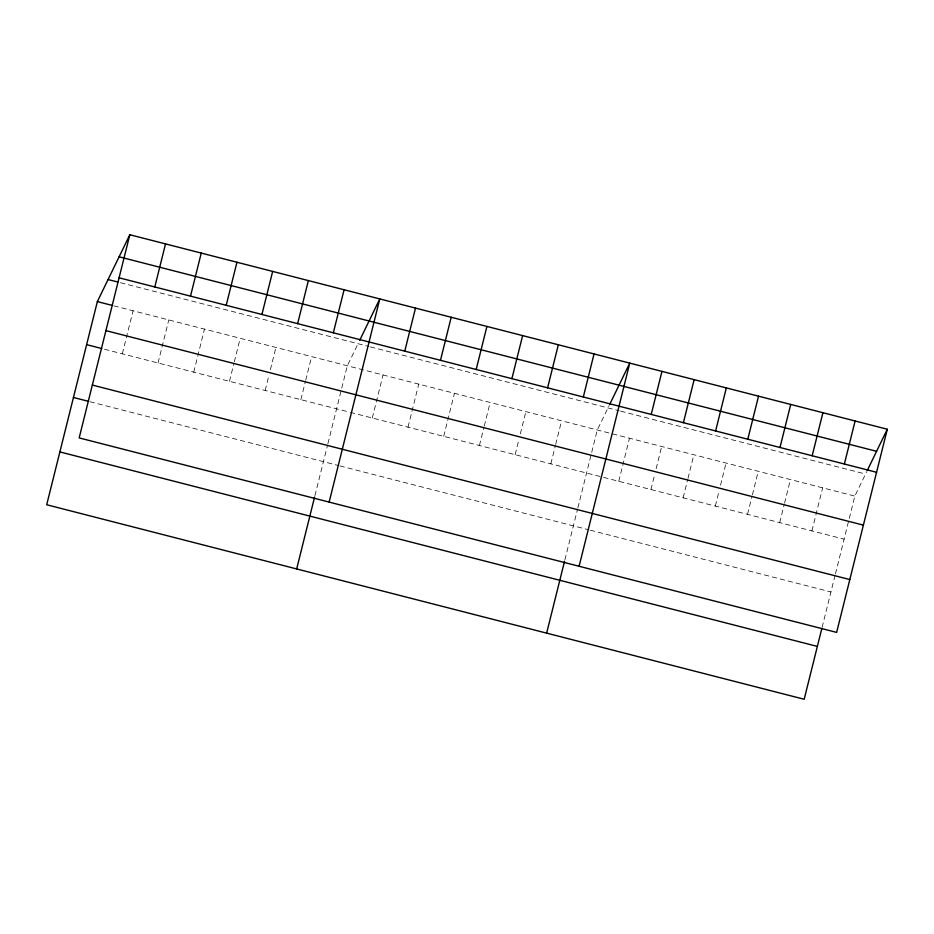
<?xml version="1.0" encoding="UTF-8"?>
<svg xmlns="http://www.w3.org/2000/svg" width="934" height="934" viewBox="0 0 934 934"><rect width="100%" height="100%" fill="white"/><g stroke="black" fill="none" stroke-linecap="round" stroke-linejoin="round"><path stroke-width="0.7" stroke-dasharray="4.67 3.5" d="M122.331 353.811L133.06 310.765M158.044 362.987L168.774 319.93M193.747 372.152L204.488 329.107M229.46 381.317L233.955 363.268M234.306 361.878L240.19 338.271M265.174 390.494L268.98 375.211M270.358 369.666L275.904 347.448M300.876 399.659L305.383 381.609M305.722 380.22L311.606 356.613M314.933 495.685L327.577 444.981M327.916 443.592L347.32 365.778L358.037 343.724M372.292 418L383.033 374.954M408.006 427.165L418.736 384.119M443.72 436.341L454.449 393.296M479.422 445.506L483.929 427.457M484.279 426.067L490.163 402.461M515.136 454.683L518.942 439.4M520.331 433.843L525.865 411.625M550.85 463.848L555.345 445.798M555.695 444.409L561.579 420.802M564.895 559.875L577.539 509.17M577.889 507.781L597.293 429.967L609.108 405.636M618.752 481.279L629.481 438.233M650.94 489.544L654.746 474.274M656.135 468.716L661.669 446.499M683.139 497.81L687.634 479.761M687.984 478.371L693.869 454.765M715.327 506.076L719.133 490.805M720.523 485.248L726.057 463.031M747.515 514.354L752.022 496.293M752.372 494.903L758.256 471.296M779.715 522.62L784.21 504.558M784.56 503.169L790.444 479.562M811.903 530.886L822.644 487.828M822.107 627.368L835.089 575.297M835.428 573.908L854.832 496.094L866.647 471.763M120.428 282.71L369.023 346.537M370.401 346.899L619.195 410.785M620.596 411.147L865.549 474.04M113.831 305.827L854.832 496.094M104.48 349.234L348.954 411.999M350.32 412.361L844.102 539.152M89.933 401.713L338.517 465.541M339.894 465.903L588.782 529.812M590.183 530.162L830.921 591.981"/><path stroke-width="1.4" d="M129.826 234.738L79.168 437.906L836.642 632.4L887.3 429.243L129.826 234.738L97.358 301.6L46.7 504.757L804.174 699.262L821.768 628.734M154.799 286.96L165.528 243.914M190.513 296.125L201.242 253.079M226.215 305.301L236.956 262.256M261.929 314.466L272.658 271.42M297.642 323.631L308.372 280.585M333.345 332.808L344.086 289.762M296.673 568.946L314.595 497.051M329.142 502.083L379.788 298.927L359.695 340.315M404.761 351.149L415.502 308.092M440.474 360.314L451.204 317.268M476.188 369.479L486.918 326.433M511.89 378.655L522.631 335.61M547.604 387.82L558.334 344.774M583.318 396.997L594.047 353.939M546.635 633.124L564.556 561.241M579.103 566.273L629.761 363.116L609.657 404.492M651.22 414.427L661.949 371.382M683.408 422.693L694.149 379.648M715.607 430.959L726.337 387.914M747.795 439.225L758.525 396.179M779.983 447.491L790.724 404.445M812.183 455.757L822.912 412.711M844.371 464.023L855.112 420.977M867.207 470.631L887.3 429.243M119.108 256.803L876.582 451.309M119.085 277.795L876.571 472.289M108.064 279.535L117.684 281.998M97.358 301.6L112.465 305.476M105.916 330.624L863.39 525.13M86.617 344.646L101.724 348.522M92.338 385.065L849.823 579.57M73.447 397.475L88.555 401.363M59.869 451.916L817.355 646.421"/></g></svg>
